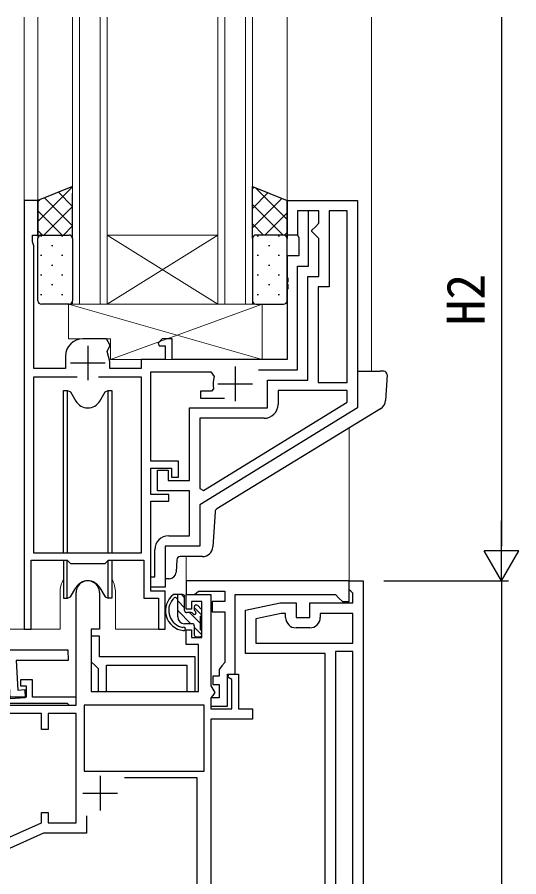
# Model space of a CAD drawing. Units: millimetres, scale not verified. Extents: x -437 to 438, y -681 to 679.
# Drawn here: x -142.9 to -70.4, y 413.3 to 537.6 of the extents above; entities that cross this region are included whole.
import ezdxf
from ezdxf.enums import TextEntityAlignment as Align

# ---------------------------------------------------------------- set-up
doc = ezdxf.new("R2010")
doc.units = ezdxf.units.MM
doc.header["$LTSCALE"] = 4
for name, color, linetype in [('0-2_YKK_11', 7, 'Continuous'), ('0-4_YKK_13', 4, 'Continuous'), ('0-6_YKK_D', 6, 'Continuous')]:
    doc.layers.add(name, color=color, linetype=linetype)
doc.layers.add('0-3_YKK_12', color=2, linetype='Continuous', lineweight=18)
doc.styles.add('ＭＳ ゴシック', font='')
doc.styles.get('ＭＳ ゴシック').set_extended_font_data('MS Gothic')

msp = doc.modelspace()

# ---------------------------------------------------------------- linework, layer by layer
at = {"layer": '0-2_YKK_11'}
for p, q in [((-132.686, 490.061), (-132.686, 485.061)), ((-135.186, 487.561), (-130.186, 487.561)), ((-111.386, 487.061), (-111.386, 482.061)), ((-113.886, 484.561), (-108.886, 484.561)), ((-100.586, 449.261), (-102.586, 449.261)), ((-130.886, 427.861), (-130.886, 422.861)), ((-133.386, 425.361), (-128.386, 425.361))]:
    msp.add_line(p, q, dxfattribs=at)
for points in [[(-135.886, 488.561), (-135.886, 486.761), (-140.486, 486.761), (-140.486, 504.511), (-140.686, 505.061), (-140.686, 506.061), (-139.886, 506.061), (-139.886, 511.061), (-141.886, 511.061), (-141.886, 449.061), (-140.886, 449.061), (-140.886, 459.061), (-135.686, 459.061), (-135.186, 458.561), (-130.186, 458.561), (-129.686, 459.061), (-124.586, 459.061), (-124.586, 453.561), (-122.486, 453.561), (-122.486, 449.061), (-121.486, 449.061), (-121.486, 454.561), (-123.586, 454.561), (-123.586, 467.561), (-120.986, 467.561), (-120.986, 468.561), (-123.586, 468.561), (-123.586, 472.361), (-120.586, 472.361), (-120.586, 471.061), (-119.586, 471.061), (-119.586, 473.361), (-123.586, 473.361), (-123.586, 486.261), (-114.886, 486.261), (-114.413, 485.598)], [(-93.686, 511.061), (-93.686, 481.061), (-116.486, 467.061), (-116.486, 461.061), (-121.486, 461.061), (-121.486, 455.161), (-123.586, 455.161), (-123.586, 456.661), (-122.986, 456.661), (-122.986, 460.561)], [(-120.986, 462.561), (-117.986, 462.561), (-117.986, 469.061), (-122.586, 469.061), (-122.586, 472.061), (-121.086, 472.061), (-121.086, 470.561), (-117.986, 470.561), (-117.986, 481.061), (-106.686, 481.061), (-106.686, 485.061), (-100.886, 485.061), (-100.886, 500.061), (-99.286, 500.061), (-99.286, 505.561), (-99.786, 506.061), (-100.286, 506.561), (-100.286, 506.761), (-99.786, 507.261), (-99.286, 507.761), (-99.286, 509.561), (-102.386, 509.561), (-102.386, 506.061), (-103.886, 506.061), (-103.886, 511.061), (-93.686, 511.061)], [(-108.003, 486.561), (-102.386, 486.561), (-102.386, 501.561), (-100.786, 501.561), (-100.786, 509.561), (-102.386, 509.561), (-102.386, 506.061), (-102.186, 505.714), (-102.186, 503.061), (-103.886, 503.061), (-103.886, 500.019), (-103.766, 499.836), (-103.766, 499.286), (-103.886, 499.102), (-103.886, 499.019), (-103.766, 498.836), (-103.766, 498.286), (-103.886, 498.102), (-103.886, 488.061), (-120.486, 488.061), (-120.486, 491.061), (-121.91, 491.061), (-122.522, 490.448), (-122.361, 490.061), (-121.486, 490.061), (-121.486, 488.061), (-124.986, 488.061), (-124.986, 486.761), (-129.486, 486.761), (-129.486, 487.761), (-129.872, 489.203), (-129.686, 489.652), (-129.486, 489.999), (-129.486, 490.195), (-129.986, 491.061), (-133.386, 491.061)], [(-131.136, 485.561), (-124.986, 485.561), (-124.986, 460.061), (-140.486, 460.061), (-140.486, 485.561), (-134.236, 485.561)], [(-114.501, 483.829), (-114.793, 483.461), (-116.386, 483.461), (-116.386, 482.461), (-112.936, 482.461)], [(-115.974, 469.135), (-95.186, 481.9), (-95.186, 483.561), (-105.186, 483.561), (-105.186, 481.561)], [(-107.186, 479.561), (-116.486, 479.561), (-116.486, 469.421), (-115.974, 469.135)], [(-98.386, 386.519), (-98.386, 445.561), (-109.886, 445.561), (-109.886, 451.798), (-104.886, 452.861), (-102.586, 452.861), (-102.586, 450.761), (-100.586, 450.761), (-100.586, 452.861), (-94.386, 452.861), (-94.386, 454.261), (-94.686, 454.561), (-94.886, 454.761), (-94.886, 456.061), (-92.886, 456.061), (-92.886, 356.061)], [(-156.286, 430.861), (-158.586, 430.861), (-158.586, 432.961), (-157.786, 432.961), (-157.786, 431.861), (-156.286, 431.861), (-156.286, 437.061), (-157.786, 437.061), (-157.786, 435.961), (-158.586, 435.961), (-158.586, 438.061), (-134.386, 438.061), (-134.386, 454.361)], [(-130.986, 454.361), (-130.986, 449.061), (-132.186, 449.061), (-132.186, 440.061), (-116.686, 440.061), (-116.686, 446.861), (-118.486, 446.861), (-118.486, 448.961), (-117.686, 448.961), (-117.686, 447.861), (-116.186, 447.861), (-116.186, 453.061), (-117.686, 453.061), (-117.686, 451.961), (-118.486, 451.961), (-118.486, 454.061), (-114.886, 454.061), (-114.886, 440.88), (-114.326, 439.911), (-114.586, 439.461), (-114.886, 439.161), (-114.886, 437.561), (-111.886, 437.561), (-111.886, 441.799), (-112.426, 442.111), (-112.305, 442.561), (-110.886, 442.561), (-110.886, 437.561), (-108.886, 437.561), (-108.886, 436.061), (-114.886, 436.061), (-114.886, 376.061)], [(-108.386, 447.061), (-94.386, 447.061), (-94.386, 451.361), (-99.086, 451.361), (-99.086, 450.761)], [(-104.086, 450.761), (-104.086, 451.361), (-104.728, 451.361), (-108.386, 450.583), (-108.386, 447.061)], [(-192.686, 422.361), (-192.686, 421.061), (-193.886, 421.061), (-193.886, 413.469), (-176.949, 414.061), (-155.086, 414.061), (-139.386, 421.061), (-139.386, 422.561), (-138.386, 422.561), (-138.386, 421.061), (-134.386, 421.061), (-134.386, 436.861), (-138.386, 436.861), (-138.386, 434.561), (-139.386, 434.561), (-139.386, 436.861), (-155.086, 436.861), (-155.086, 432.061)], [(-131.353, 377.561), (-116.886, 377.561), (-116.886, 427.561), (-127.394, 427.561)], [(-132.886, 422.088), (-132.886, 419.561), (-139.066, 419.561), (-154.766, 412.561), (-166.503, 412.561)]]:
    msp.add_lwpolyline(points, dxfattribs=at)
for points in [[(-95.186, 484.761), (-95.186, 509.561), (-97.786, 509.561), (-97.786, 498.561), (-99.386, 498.561), (-99.386, 484.761)], [(-94.886, 456.061), (-118.486, 456.061), (-118.486, 454.061), (-117.281, 454.061), (-116.986, 454.311), (-116.69, 454.561), (-112.886, 454.561), (-112.886, 453.061), (-114.686, 453.061), (-114.686, 451.561), (-112.886, 451.561), (-112.886, 444.243), (-113.286, 443.753), (-113.686, 443.263), (-113.686, 442.261), (-114.586, 442.261), (-114.586, 441.061), (-113.686, 441.061), (-113.686, 439.161), (-114.886, 439.161), (-114.886, 437.961), (-112.486, 437.961), (-112.486, 442.561), (-111.386, 442.561), (-111.386, 454.061), (-96.886, 454.061), (-96.386, 453.561), (-95.886, 453.061), (-94.886, 453.061)], [(-117.186, 445.061), (-130.986, 445.061), (-130.986, 448.061), (-132.186, 448.061), (-132.186, 444.361), (-131.686, 443.861), (-131.186, 443.361), (-131.186, 440.061), (-129.986, 440.061), (-129.986, 443.861), (-118.386, 443.861), (-118.386, 440.061), (-117.186, 440.061)], [(-158.612, 446.061), (-135.58, 446.061), (-135.502, 444.561), (-143.012, 444.561), (-142.787, 440.275), (-141.789, 440.328), (-141.726, 439.129), (-143.923, 439.014), (-144.214, 444.561), (-155.129, 444.561), (-154.839, 439.043), (-156.761, 438.942), (-157.615, 439.711), (-157.474, 440.107), (-156.101, 440.179), (-156.33, 444.561), (-158.533, 444.561)], [(-158.612, 446.061), (-135.58, 446.061), (-135.502, 444.561), (-143.012, 444.561), (-142.787, 440.275), (-141.789, 440.328), (-141.726, 439.129), (-143.923, 439.014), (-144.214, 444.561), (-155.129, 444.561), (-154.839, 439.043), (-156.761, 438.942), (-157.615, 439.711), (-157.474, 440.107), (-156.101, 440.179), (-156.33, 444.561), (-158.533, 444.561)], [(-96.886, 445.861), (-96.886, 406.661), (-94.386, 406.661), (-94.386, 445.861)], [(-157.286, 438.361), (-135.686, 438.361), (-135.386, 438.061), (-134.386, 438.061), (-134.386, 439.261), (-140.686, 439.261), (-140.686, 441.761), (-142.386, 441.761), (-142.386, 440.861), (-141.586, 440.861), (-141.586, 439.261), (-157.686, 439.261), (-157.686, 440.861), (-156.865, 440.861), (-158.085, 444.398), (-158.586, 444.314), (-158.586, 438.061), (-157.586, 438.061)], [(-133.186, 428.561), (-115.886, 428.561), (-115.886, 438.061), (-133.186, 438.061)]]:
    msp.add_lwpolyline(points, close=True, dxfattribs=at)
for centre, radius, start, end in [((-133.386, 488.561), 2.5, 90.00001, 179.99999), ((-111.386, 484.561), 3.2, 161.07536, 193.21297), ((-107.186, 481.561), 2, 270.00001, 359.99999), ((-120.986, 460.561), 2, 90.00001, 179.99999), ((-132.686, 454.361), 1.7, 359.99999, 180.00001), ((-102.586, 450.761), 1.5, 180.00001, 269.99999), ((-100.586, 450.761), 1.5, 270.00001, 359.99999)]:
    msp.add_arc(centre, radius, start, end, dxfattribs=at)
at = {"layer": '0-3_YKK_12'}
for p, q in [((-141.886, 449.061), (-141.886, 537.558)), ((-139.886, 537.558), (-139.886, 506.352)), ((-134.886, 537.558), (-134.886, 496.058)), ((-133.886, 537.558), (-133.886, 496.058)), ((-130.886, 537.558), (-130.886, 496.058)), ((-129.886, 537.558), (-129.886, 496.058)), ((-113.886, 537.558), (-113.886, 496.058)), ((-112.886, 537.558), (-112.886, 496.058)), ((-109.886, 537.558), (-109.886, 496.058)), ((-108.886, 537.558), (-108.886, 496.058)), ((-103.886, 537.558), (-103.886, 510.561)), ((-91.686, 537.558), (-91.686, 486.361)), ((-129.886, 506.058), (-113.886, 506.058)), ((-129.886, 506.058), (-113.886, 496.058)), ((-129.886, 496.058), (-113.886, 506.058)), ((-134.886, 496.058), (-108.886, 496.058)), ((-94.886, 478.178), (-94.886, 455.562)), ((-136.686, 454.361), (-136.686, 449.061)), ((-128.686, 454.361), (-128.686, 449.061)), ((-153.386, 449.063), (-136.686, 449.061)), ((-128.686, 449.061), (-122.186, 449.061))]:
    msp.add_line(p, q, dxfattribs=at)
at = {"layer": '0-3_YKK_12', "color": 1}
for p, q in [((-135.486, 496.058), (-107.486, 488.061)), ((-107.486, 496.058), (-129.386, 488.061))]:
    msp.add_line(p, q, dxfattribs=at)
msp.add_lwpolyline([(-107.486, 496.061), (-107.486, 488.061), (-129.386, 488.061), (-129.386, 491.061), (-135.486, 491.061), (-135.486, 496.061)], close=True, dxfattribs=at)
at = {"layer": '0-3_YKK_12'}
msp.add_lwpolyline([(-117.986, 456.061), (-118.486, 456.061), (-118.486, 459.561)], dxfattribs=at)
for start, end in [(151.04498, 180), (0, 28.95502)]:
    msp.add_arc((-132.686, 454.361), 4, start, end, dxfattribs=at)
at = {"layer": '0-4_YKK_13'}
for p, q in [((-134.886, 513.058), (-139.886, 511.058)), ((-139.886, 508.028), (-134.886, 513.028)), ((-134.886, 510.2), (-136.927, 512.241)), ((-134.886, 513.028), (-134.907, 513.049)), ((-108.886, 512.744), (-108.661, 512.968)), ((-108.886, 509.915), (-106.641, 512.16)), ((-103.886, 508.312), (-108.461, 512.888)), ((-139.886, 510.857), (-139.55, 511.192)), ((-139.886, 511.058), (-139.886, 505.558)), ((-134.886, 507.371), (-138.947, 511.433)), ((-134.886, 505.558), (-134.886, 512.058)), ((-108.886, 507.087), (-104.621, 511.352)), ((-103.886, 511.058), (-103.886, 505.558)), ((-139.028, 506.058), (-134.886, 510.2)), ((-104.459, 506.058), (-108.886, 510.484)), ((-136.4, 506.058), (-139.886, 509.543)), ((-107.087, 506.058), (-103.886, 509.259)), ((-136.199, 506.058), (-134.886, 507.371)), ((-107.288, 506.058), (-108.886, 507.656)), ((-139.229, 506.058), (-139.886, 506.714)), ((-139.531, 505.963), (-139.331, 505.963)), ((-139.386, 506.058), (-135.386, 506.058)), ((-136.501, 505.963), (-136.301, 505.963)), ((-104.386, 506.058), (-108.386, 506.058)), ((-108.201, 505.963), (-108.001, 505.963)), ((-105.171, 505.963), (-104.971, 505.963)), ((-104.271, 506.044), (-103.886, 506.43)), ((-139.886, 496.558), (-139.886, 505.558)), ((-134.886, 505.558), (-134.886, 496.558)), ((-108.886, 505.558), (-108.886, 496.558)), ((-103.886, 496.558), (-103.886, 505.558)), ((-137.916, 504.548), (-137.716, 504.548)), ((-106.586, 504.548), (-106.386, 504.548)), ((-139.531, 503.133), (-139.331, 503.133)), ((-136.501, 503.133), (-136.301, 503.133)), ((-108.201, 503.133), (-108.001, 503.133)), ((-105.171, 503.133), (-104.971, 503.133)), ((-137.916, 501.718), (-137.716, 501.718)), ((-106.586, 501.718), (-106.386, 501.718)), ((-139.531, 500.303), (-139.331, 500.303)), ((-136.501, 500.303), (-136.301, 500.303)), ((-108.201, 500.303), (-108.001, 500.303)), ((-105.171, 500.303), (-104.971, 500.303)), ((-137.916, 498.888), (-137.716, 498.888)), ((-106.586, 498.888), (-106.386, 498.888)), ((-139.531, 497.473), (-139.331, 497.473)), ((-136.501, 497.473), (-136.301, 497.473)), ((-108.201, 497.473), (-108.001, 497.473)), ((-105.171, 497.473), (-104.971, 497.473)), ((-135.386, 496.058), (-139.386, 496.058)), ((-108.386, 496.058), (-104.386, 496.058)), ((-93.686, 486.361), (-90.412, 486.361)), ((-89.911, 486.361), (-90.412, 486.361)), ((-89.412, 485.83), (-89.638, 482.14)), ((-132.8, 481.064), (-132.799, 481.063)), ((-132.549, 481.065), (-132.547, 481.064)), ((-90.352, 480.953), (-114.05, 466.449)), ((-114.288, 466.053), (-114.599, 460.969)), ((-119.819, 459.091), (-119.928, 457.299)), ((-116.097, 459.561), (-119.319, 459.561)), ((-120.957, 456.361), (-121.486, 456.361)), ((-120.926, 456.361), (-120.957, 456.361)), ((-120.957, 456.361), (-120.926, 456.361)), ((-132.8, 456.057), (-132.799, 456.058)), ((-132.549, 456.056), (-132.547, 456.057)), ((-118.986, 454.061), (-120.286, 454.061)), ((-119.686, 450.861), (-119.686, 454.061)), ((-118.686, 453.592), (-119.154, 454.061)), ((-118.686, 451.761), (-118.686, 453.761)), ((-118.686, 452.178), (-119.686, 453.178)), ((-116.273, 451.973), (-116.773, 452.473)), ((-117.782, 449.861), (-119.686, 451.764)), ((-117.747, 451.461), (-118.386, 451.461)), ((-116.386, 449.878), (-117.968, 451.461)), ((-117.286, 452.261), (-117.286, 451.922)), ((-116.195, 451.101), (-117.286, 452.192)), ((-116.186, 451.161), (-116.186, 451.761)), ((-116.386, 448.961), (-116.386, 450.961)), ((-117.586, 449.861), (-118.686, 449.861)), ((-117.286, 449.561), (-117.286, 448.261)), ((-116.186, 448.264), (-117.286, 449.364)), ((-116.186, 448.261), (-116.186, 448.761)), ((-116.986, 447.961), (-116.486, 447.961))]:
    msp.add_line(p, q, dxfattribs=at)
for points in [[(-108.886, 505.558), (-108.886, 513.058), (-103.886, 511.058)], [(-136.186, 460.062), (-136.186, 483.561), (-135.644, 483.561), (-135.644, 460.062)], [(-135.636, 483.561), (-135.19, 483.398), (-134.418, 482.061)], [(-130.954, 482.061), (-130.181, 483.398), (-129.736, 483.561)], [(-129.728, 460.062), (-129.728, 483.561), (-129.186, 483.561), (-129.186, 460.062)], [(-136.186, 459.062), (-136.186, 453.561), (-135.644, 453.561), (-135.644, 459.062)], [(-129.186, 459.062), (-129.186, 453.561), (-129.728, 453.561), (-129.728, 459.062)], [(-135.636, 453.561), (-135.19, 453.723), (-134.418, 455.061)], [(-130.954, 455.061), (-130.181, 453.723), (-129.736, 453.561)]]:
    msp.add_lwpolyline(points, dxfattribs=at)
for centre, radius, start, end in [((-139.386, 505.558), 0.5, 90, 180), ((-135.386, 505.558), 0.5, 0, 90), ((-108.386, 505.558), 0.5, 90, 180), ((-104.386, 505.558), 0.5, 0, 90), ((-139.386, 496.558), 0.5, 180, 270), ((-135.386, 496.558), 0.5, 270, 0), ((-108.386, 496.558), 0.5, 180, 270), ((-104.386, 496.558), 0.5, 270, 0), ((-89.911, 485.861), 0.5, 356.5, 90), ((-132.686, 483.061), 2, 209.99998, 330.00003), ((-91.135, 482.232), 1.5, 301.46663, 356.5), ((-113.789, 466.023), 0.5, 121.46663, 176.5), ((-116.097, 461.061), 1.5, 270, 356.5), ((-119.319, 459.061), 0.5, 90, 176.5), ((-120.926, 457.361), 1, 270, 356.5), ((-132.686, 454.061), 2, 30.00001, 150.00001), ((-118.571, 451.74), 2.885, 126.45193, 263.90389), ((-118.986, 453.761), 0.3, 0, 90), ((-118.486, 451.774), 2.504, 139.45806, 259.25217), ((-120.546, 453.656), 0.3, 301.6219, 336.95039), ((-120.086, 453.461), 0.2, 36.8699, 156.95039), ((-119.686, 453.761), 0.3, 216.8699, 270), ((-116.986, 452.261), 0.3, 45, 180), ((-118.386, 451.761), 0.3, 180, 270), ((-117.747, 451.161), 0.3, 33.05573, 90), ((-117.286, 451.461), 0.25, 213.05573, 56.94427), ((-116.986, 451.922), 0.3, 180, 236.94427), ((-116.486, 451.761), 0.3, 0, 45), ((-118.686, 450.861), 1, 180, 270), ((-116.386, 451.161), 0.2, 270, 0), ((-118.807, 449.111), 0.25, 253.6388, 125.58163), ((-117.586, 449.561), 0.3, 0, 90), ((-116.386, 448.761), 0.2, 0, 90), ((-116.986, 448.261), 0.3, 180, 270), ((-116.486, 448.261), 0.3, 270, 0)]:
    msp.add_arc(centre, radius, start, end, dxfattribs=at)
at = {"layer": '0-6_YKK_D'}
for p, q in [((-72.886, 537.558), (-72.886, 461.061)), ((-72.886, 456.061), (-72.886, 464.721)), ((-72.886, 456.061), (-75.386, 460.391)), ((-70.386, 460.391), (-75.386, 460.391)), ((-72.886, 456.061), (-70.386, 460.391)), ((-89.886, 456.061), (-71.886, 456.061)), ((-89.886, 456.061), (-71.886, 456.061)), ((-72.886, 456.061), (-72.886, 356.061))]:
    msp.add_line(p, q, dxfattribs=at)

# ---------------------------------------------------------------- texts
at = {"layer": '0-6_YKK_D', "style": 'ＭＳ ゴシック'}
msp.add_text('H2', height=5.499, rotation=90, dxfattribs=at).set_placement((-73.686, 492.981), align=Align.BOTTOM_LEFT)

doc.saveas('drawing.dxf')
